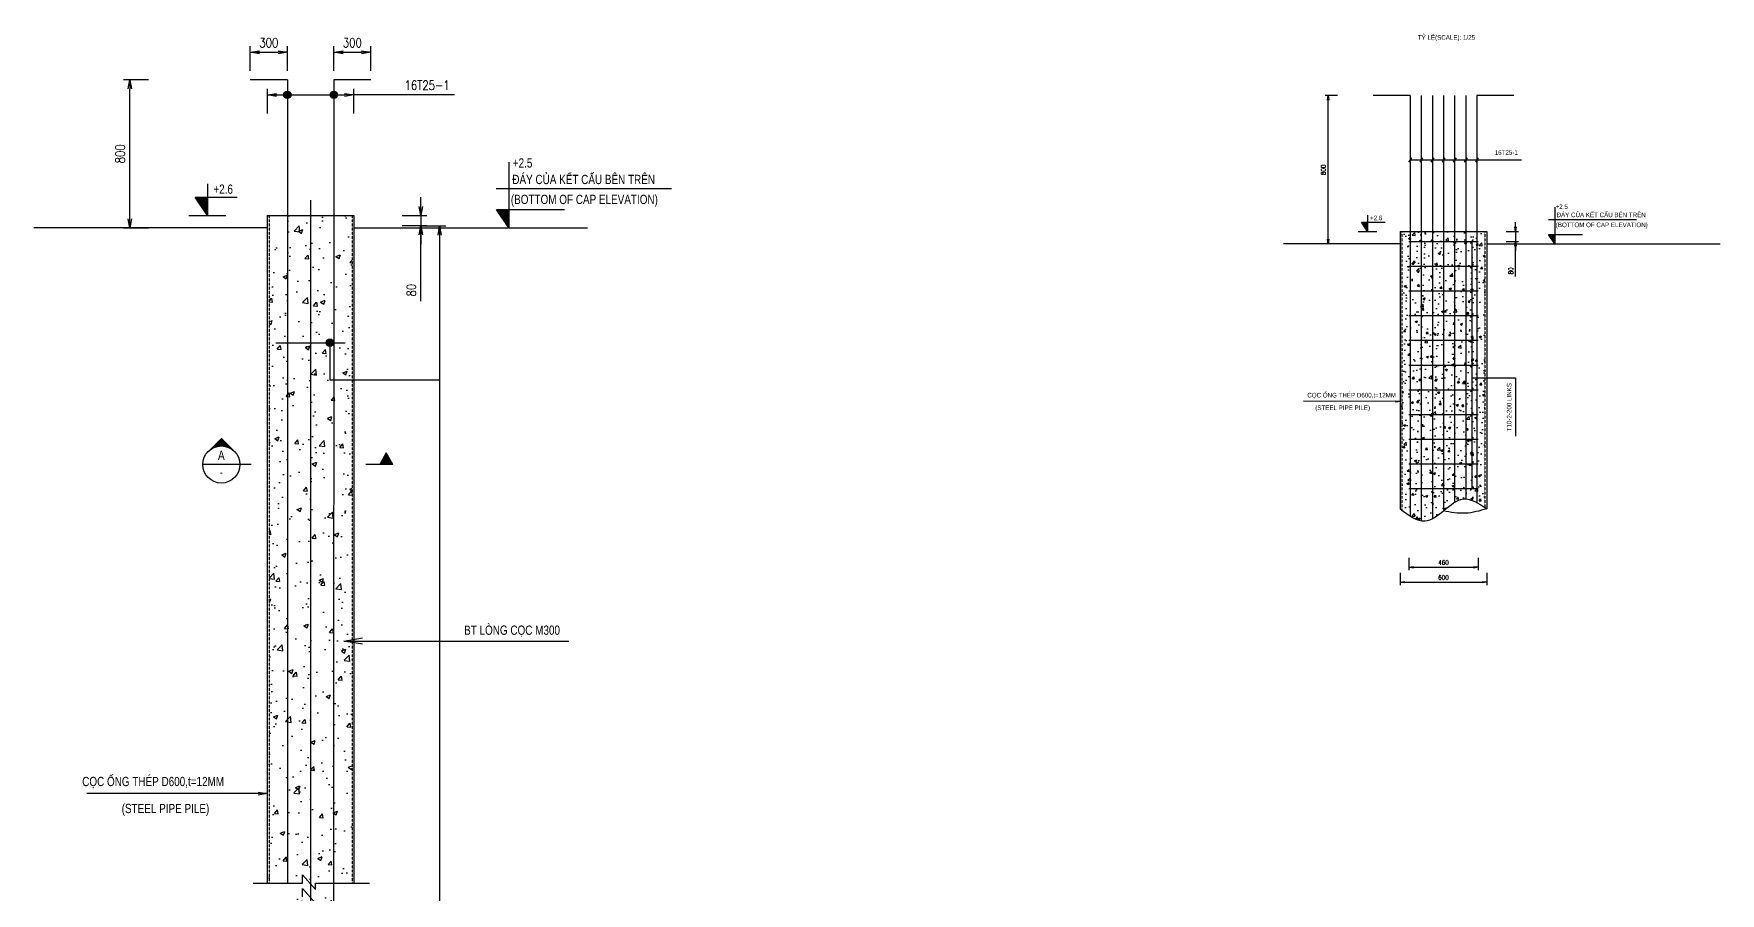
# Model space of a CAD drawing. Header units: millimetres. Extents: x -73021 to 3450336, y 75330 to 1037285.
# Drawn here: x -8318 to 5331, y 121343 to 128298 of the extents above; entities that cross this region are included whole.
import ezdxf
from ezdxf.enums import TextEntityAlignment as Align

# ---------------------------------------------------------------- set-up
doc = ezdxf.new("R2010")
doc.units = ezdxf.units.MM
doc.linetypes.add('CENTER', pattern=[50.8, 31.75, -6.35, 6.35, -6.35])
doc.linetypes.add('HIDDEN', pattern=[0.5, 0.3, -0.2])
for name, color, linetype in [('03_Dimension line', 4, 'Continuous'), ('BAO', 7, 'Continuous'), ('Big_Text_Note', 3, 'Continuous'), ('DIM', 4, 'Continuous'), ('HATCH', 8, 'Continuous'), ('KHUAT', 8, 'HIDDEN'), ('MANH', 4, 'Continuous'), ('s-note', 2, 'Continuous'), ('THEPCHU', 6, 'Continuous'), ('THEPDAI', 2, 'Continuous'), ('Truc', 1, 'CENTER')]:
    doc.layers.add(name, color=color, linetype=linetype)
doc.styles.add('dim', font='romans.shx', dxfattribs={"width": 0.8})
doc.styles.add('Ghi chu', font='vn_vni.shx', dxfattribs={"width": 0.8})
doc.styles.add('Romans', font='vn_vni.shx', dxfattribs={"width": 0.8})
doc.styles.get("Standard").update_dxf_attribs({"font": 'vn_vni.shx'})
doc.styles.add('TXT5', font='vn_vni.shx', dxfattribs={"width": 0.8})
doc.styles.add('VN_VNI', font='vn_vni.shx', dxfattribs={"width": 0.8})
doc.dimstyles.new('100', dxfattribs={"dimscale": 100, "dimtxt": 1.5, "dimasz": 1.5, "dimexe": 1, "dimexo": 1, "dimgap": 0.8, "dimtad": 1, "dimdec": 0, "dimzin": 0, "dimdsep": 46, "dimtxsty": 'dim', "dimblk": 'OPEN', "dimcen": 0.09, "dimdle": 0.15, "dimclrd": 256, "dimclre": 256, "dimclrt": 4, "dimadec": 0, "dimazin": 0, "dimtfac": 1, "dimtdec": 0, "dimtix": 1, "dimtmove": 1, "dimatfit": 3, "dimldrblk": 'OPEN', "dimfxl": 3, "dimfxlon": 1, "dimtolj": 1, "dimtzin": 0, "dimarcsym": 0})
doc.dimstyles.new('25', dxfattribs={"dimscale": 25, "dimtxt": 1.5, "dimasz": 1.5, "dimexe": 1, "dimexo": 1, "dimgap": 0.8, "dimtad": 1, "dimdec": 0, "dimzin": 0, "dimdsep": 46, "dimtxsty": 'dim', "dimblk": 'OPEN', "dimcen": 0.09, "dimdle": 0.15, "dimclrt": 4, "dimadec": 0, "dimazin": 0, "dimtfac": 1, "dimtdec": 0, "dimtix": 1, "dimtmove": 1, "dimatfit": 3, "dimldrblk": 'OPEN', "dimfxl": 3, "dimfxlon": 1, "dimtolj": 1, "dimtzin": 0, "dimarcsym": 0})
doc.dimstyles.new('50', dxfattribs={"dimscale": 50, "dimtxt": 1.5, "dimasz": 1.5, "dimexe": 1, "dimexo": 1, "dimgap": 0.8, "dimtad": 1, "dimdec": 0, "dimzin": 0, "dimdsep": 46, "dimtxsty": 'dim', "dimblk": 'OPEN', "dimcen": 0.09, "dimdle": 0.15, "dimclrd": 256, "dimclre": 256, "dimclrt": 4, "dimadec": 0, "dimazin": 0, "dimtfac": 1, "dimtdec": 0, "dimtix": 1, "dimtmove": 1, "dimatfit": 3, "dimldrblk": 'OPEN', "dimfxl": 3, "dimfxlon": 1, "dimtolj": 1, "dimtzin": 0, "dimarcsym": 0})

# ---------------------------------------------------------------- blocks, each defined once
blk = doc.blocks.new('_OPEN')
at = {"color": 0, "linetype": 'ByBlock'}
for p, q in [((-1, 0.167), (0, 0)), ((0, 0), (-1, -0.167)), ((0, 0), (-1, 0))]:
    blk.add_line(p, q, dxfattribs=at)
blk = doc.blocks.new('*D51')
at = {"layer": '03_Dimension line', "color": 0, "lineweight": -2, "ltscale": 5}
for p, q in [((2233, 127797), (2133, 127797)), ((2158, 126635), (2158, 127760)), ((2233, 126597), (2133, 126597))]:
    blk.add_line(p, q, dxfattribs=at)
at = {"layer": 'Defpoints', "color": 0, "ltscale": 5}
for p in [(2158, 127797), (2903, 127797), (2903, 126597)]:
    blk.add_point(p, dxfattribs=at)
at = {"layer": '03_Dimension line', "color": 0, "lineweight": -2, "ltscale": 5, "xscale": 37.5, "yscale": 37.5, "zscale": 37.5}
for p, rotation in [((2158, 127797), 90), ((2158, 126597), 270)]:
    blk.add_blockref('_OPEN', p, dxfattribs=dict(at, rotation=rotation))
at = {"layer": '03_Dimension line', "color": 4, "ltscale": 5, "insert": (2119, 127197), "char_height": 37.5, "attachment_point": 5, "rotation": 90, "style": 'dim'}
blk.add_mtext('\\A1;800', dxfattribs=at)
blk = doc.blocks.new('*D52')
at = {"layer": '03_Dimension line', "color": 0, "lineweight": -2, "ltscale": 5}
for p, q in [((2741, 123935), (2741, 123835)), ((3441, 123935), (3441, 123835)), ((2779, 123860), (3404, 123860))]:
    blk.add_line(p, q, dxfattribs=at)
at = {"layer": 'Defpoints', "color": 0, "ltscale": 5}
for p in [(2741, 124788), (3441, 124788), (3441, 123860)]:
    blk.add_point(p, dxfattribs=at)
at = {"layer": '03_Dimension line', "color": 0, "lineweight": -2, "ltscale": 5, "xscale": 37.5, "yscale": 37.5, "zscale": 37.5, "rotation": 180}
blk.add_blockref('_OPEN', (2741, 123860), dxfattribs=at)
at = {"layer": '03_Dimension line', "color": 0, "lineweight": -2, "ltscale": 5, "xscale": 37.5, "yscale": 37.5, "zscale": 37.5}
blk.add_blockref('_OPEN', (3441, 123860), dxfattribs=at)
at = {"layer": '03_Dimension line', "color": 4, "ltscale": 5, "insert": (3091, 123898), "char_height": 37.5, "attachment_point": 5, "style": 'dim'}
blk.add_mtext('\\A1;600', dxfattribs=at)
blk = doc.blocks.new('*D54')
at = {"layer": '03_Dimension line', "color": 0, "lineweight": -2, "ltscale": 5}
for p, q in [((3599, 126697), (3699, 126697)), ((3674, 126735), (3674, 126772)), ((3674, 126697), (3674, 126617)), ((3674, 126697), (3674, 126617)), ((3599, 126617), (3699, 126617)), ((3674, 126335), (3674, 126617)), ((3674, 126580), (3674, 126542))]:
    blk.add_line(p, q, dxfattribs=at)
at = {"layer": 'Defpoints', "color": 0, "ltscale": 5}
for p in [(2831, 126697), (2831, 126617), (3674, 126617)]:
    blk.add_point(p, dxfattribs=at)
at = {"layer": '03_Dimension line', "color": 0, "lineweight": -2, "ltscale": 5, "xscale": 37.5, "yscale": 37.5, "zscale": 37.5}
for p, rotation in [((3674, 126697), 270), ((3674, 126617), 90)]:
    blk.add_blockref('_OPEN', p, dxfattribs=dict(at, rotation=rotation))
at = {"layer": '03_Dimension line', "color": 4, "ltscale": 5, "insert": (3636, 126379), "char_height": 37.5, "attachment_point": 5, "rotation": 90, "style": 'dim'}
blk.add_mtext('\\A1;80', dxfattribs=at)
blk = doc.blocks.new('*D55')
at = {"layer": '03_Dimension line', "color": 0, "lineweight": -2, "ltscale": 5}
for p, q in [((2811, 124056), (2811, 123956)), ((2849, 123981), (3334, 123981)), ((3371, 124056), (3371, 123956))]:
    blk.add_line(p, q, dxfattribs=at)
at = {"layer": 'Defpoints', "color": 0, "ltscale": 5}
for p in [(2811, 124853), (3371, 124853), (3371, 123981)]:
    blk.add_point(p, dxfattribs=at)
at = {"layer": '03_Dimension line', "color": 0, "lineweight": -2, "ltscale": 5, "xscale": 37.5, "yscale": 37.5, "zscale": 37.5, "rotation": 180}
blk.add_blockref('_OPEN', (2811, 123981), dxfattribs=at)
at = {"layer": '03_Dimension line', "color": 0, "lineweight": -2, "ltscale": 5, "xscale": 37.5, "yscale": 37.5, "zscale": 37.5}
blk.add_blockref('_OPEN', (3371, 123981), dxfattribs=at)
at = {"layer": '03_Dimension line', "color": 4, "ltscale": 5, "insert": (3091, 124019), "char_height": 37.5, "attachment_point": 5, "style": 'dim'}
blk.add_mtext('\\A1;460', dxfattribs=at)
blk = doc.blocks.new('*D99')
at = {"layer": '03_Dimension line', "lineweight": -2, "ltscale": 5}
for p, q in [((-7390, 127926), (-7590, 127926)), ((-7540, 126801), (-7540, 127851)), ((-7390, 126726), (-7590, 126726))]:
    blk.add_line(p, q, dxfattribs=at)
at = {"layer": 'Defpoints', "color": 0, "ltscale": 5}
for p in [(-7540, 127926), (-6265, 127926), (-6265, 126726)]:
    blk.add_point(p, dxfattribs=at)
at = {"layer": '03_Dimension line', "lineweight": -2, "ltscale": 5, "xscale": 75, "yscale": 75, "zscale": 75}
for p, rotation in [((-7540, 127926), 90), ((-7540, 126726), 270)]:
    blk.add_blockref('_OPEN', p, dxfattribs=dict(at, rotation=rotation))
at = {"layer": '03_Dimension line', "color": 4, "ltscale": 5, "insert": (-7618, 127326), "char_height": 75, "attachment_point": 5, "rotation": 90, "style": 'dim'}
blk.add_mtext('\\A1;800', dxfattribs=at)
blk = doc.blocks.new('*D100')
at = {"layer": '03_Dimension line', "lineweight": -2, "ltscale": 5}
for p, q in [((-6427, 127653), (-6427, 127853)), ((-6352, 127803), (-5802, 127803)), ((-5727, 127653), (-5727, 127853)), ((-4913, 127803), (-5727, 127803))]:
    blk.add_line(p, q, dxfattribs=at)
at = {"layer": 'Defpoints', "color": 0, "ltscale": 5}
for p in [(-5727, 127803), (-6427, 126794), (-5727, 126794)]:
    blk.add_point(p, dxfattribs=at)
at = {"layer": '03_Dimension line', "lineweight": -2, "ltscale": 5, "xscale": 75, "yscale": 75, "zscale": 75, "rotation": 180}
blk.add_blockref('_OPEN', (-6427, 127803), dxfattribs=at)
at = {"layer": '03_Dimension line', "lineweight": -2, "ltscale": 5, "xscale": 75, "yscale": 75, "zscale": 75}
blk.add_blockref('_OPEN', (-5727, 127803), dxfattribs=at)
at = {"layer": '03_Dimension line', "color": 4, "ltscale": 5, "insert": (-5134, 127881), "char_height": 75, "attachment_point": 5, "style": 'dim'}
blk.add_mtext('\\A1;16T25-1  ', dxfattribs=at)
blk = doc.blocks.new('*D101')
at = {"layer": '03_Dimension line', "lineweight": -2, "ltscale": 5}
for p, q in [((-5171, 126744), (-4983, 126744)), ((-5033, 126669), (-5033, 119873)), ((-5171, 119798), (-4983, 119798)), ((-5033, 119798), (-5033, 118735))]:
    blk.add_line(p, q, dxfattribs=at)
at = {"layer": 'Defpoints', "color": 0, "ltscale": 5}
for p in [(-5221, 126744), (-5033, 126744), (-5221, 119798)]:
    blk.add_point(p, dxfattribs=at)
at = {"layer": '03_Dimension line', "lineweight": -2, "ltscale": 5, "xscale": 75, "yscale": 75, "zscale": 75}
for p, rotation in [((-5033, 126744), 90), ((-5033, 119798), 270)]:
    blk.add_blockref('_OPEN', p, dxfattribs=dict(at, rotation=rotation))
at = {"layer": '03_Dimension line', "color": 4, "ltscale": 5, "insert": (-5110, 119194), "char_height": 75, "attachment_point": 5, "rotation": 90, "style": 'dim'}
blk.add_mtext('\\A1;T10-2-200 LINKS', dxfattribs=at)
blk = doc.blocks.new('SECTION_02')
for p, q in [((0, 8.44), (-3.77, 4.67)), ((-2.91, 5.52), (-2.34, 5.52)), ((-2.83, 5.61), (-2.13, 5.61)), ((-2.75, 5.69), (-1.9, 5.69)), ((-2.66, 5.77), (-1.63, 5.77)), ((-2.58, 5.86), (-1.3, 5.86)), ((-2.5, 5.94), (-0.84, 5.94)), ((-2.41, 6.02), (2.41, 6.02)), ((-2.33, 6.11), (2.33, 6.11)), ((-2.25, 6.19), (2.25, 6.19)), ((-2.16, 6.27), (2.16, 6.27)), ((-2.08, 6.36), (2.08, 6.36)), ((-2, 6.44), (2, 6.44)), ((-1.91, 6.52), (1.91, 6.52)), ((-1.83, 6.61), (1.83, 6.61)), ((-1.75, 6.69), (1.75, 6.69)), ((-1.66, 6.77), (1.66, 6.77)), ((-1.58, 6.86), (1.58, 6.86)), ((-1.5, 6.94), (1.5, 6.94)), ((-1.41, 7.02), (1.41, 7.02)), ((-1.33, 7.11), (1.33, 7.11)), ((-1.25, 7.19), (1.25, 7.19)), ((-1.16, 7.27), (1.16, 7.27)), ((-1.08, 7.36), (1.08, 7.36)), ((-1, 7.44), (1, 7.44)), ((-0.91, 7.52), (0.91, 7.52)), ((-0.83, 7.61), (0.83, 7.61)), ((-0.75, 7.69), (0.75, 7.69)), ((-0.66, 7.77), (0.66, 7.77)), ((-0.58, 7.86), (0.58, 7.86)), ((-0.5, 7.94), (0.5, 7.94)), ((-0.41, 8.02), (0.41, 8.02)), ((-0.33, 8.11), (0.33, 8.11)), ((-0.25, 8.19), (0.25, 8.19)), ((-0.16, 8.27), (0.16, 8.27)), ((-0.08, 8.36), (0.08, 8.36)), ((0, 8.44), (3.77, 4.67)), ((0.84, 5.94), (2.5, 5.94)), ((1.3, 5.86), (2.58, 5.86)), ((1.63, 5.77), (2.66, 5.77)), ((1.9, 5.69), (2.75, 5.69)), ((2.13, 5.61), (2.83, 5.61)), ((2.34, 5.52), (2.91, 5.52)), ((6, 0), (-6, 0)), ((-3.66, 4.77), (-3.63, 4.77)), ((-3.58, 4.86), (-3.52, 4.86)), ((-3.5, 4.94), (-3.4, 4.94)), ((-3.41, 5.02), (-3.28, 5.02)), ((-3.33, 5.11), (-3.15, 5.11)), ((-3.25, 5.19), (-3.01, 5.19)), ((-3.16, 5.27), (-2.86, 5.27)), ((-3.08, 5.36), (-2.7, 5.36)), ((-3, 5.44), (-2.53, 5.44)), ((2.53, 5.44), (3, 5.44)), ((2.7, 5.36), (3.08, 5.36)), ((2.86, 5.27), (3.16, 5.27)), ((3.01, 5.19), (3.25, 5.19)), ((3.15, 5.11), (3.33, 5.11)), ((3.28, 5.02), (3.41, 5.02)), ((3.4, 4.94), (3.5, 4.94)), ((3.52, 4.86), (3.58, 4.86)), ((3.63, 4.77), (3.66, 4.77)), ((-3.74, -4.69), (-3.75, -4.69)), ((3.75, -4.69), (3.74, -4.69))]:
    blk.add_line(p, q)
blk.add_circle((0, 0), 6)
at = {"layer": 'Big_Text_Note', "color": 6, "style": 'TXT5', "width": 0.8}
blk.add_attdef('A', text='', height=4, dxfattribs=at).set_placement((0, 3), align=Align.MIDDLE_CENTER)
at = {"layer": 'Big_Text_Note', "color": 3, "style": 'Romans', "width": 0.8}
blk.add_attdef('-', text='', height=2.08, dxfattribs=at).set_placement((0, -2.5), align=Align.MIDDLE_CENTER)
blk = doc.blocks.new('*D97')
at = {"layer": '03_Dimension line', "lineweight": -2, "ltscale": 5}
for p, q in [((-5185, 126901), (-5185, 126976)), ((-5335, 126826), (-5135, 126826)), ((-5185, 126826), (-5185, 126746)), ((-5185, 126826), (-5185, 126746)), ((-5335, 126746), (-5135, 126746)), ((-5185, 126135), (-5185, 126746)), ((-5185, 126671), (-5185, 126596))]:
    blk.add_line(p, q, dxfattribs=at)
at = {"layer": 'Defpoints', "color": 0, "ltscale": 5}
for p in [(-5727, 126826), (-5727, 126746), (-5185, 126746)]:
    blk.add_point(p, dxfattribs=at)
at = {"layer": '03_Dimension line', "lineweight": -2, "ltscale": 5, "xscale": 75, "yscale": 75, "zscale": 75}
for p, rotation in [((-5185, 126826), 270), ((-5185, 126746), 90)]:
    blk.add_blockref('_OPEN', p, dxfattribs=dict(at, rotation=rotation))
at = {"layer": '03_Dimension line', "color": 4, "ltscale": 5, "insert": (-5262, 126223), "char_height": 75, "attachment_point": 5, "rotation": 90, "style": 'dim'}
blk.add_mtext('\\A1;80', dxfattribs=at)
blk = doc.blocks.new('*D102')
at = {"layer": '03_Dimension line', "linetype": 'ByBlock', "lineweight": -2, "ltscale": 5}
for p, q in [((-6565, 127998), (-6565, 128198)), ((-6265, 127998), (-6265, 128198)), ((-6490, 128148), (-6340, 128148))]:
    blk.add_line(p, q, dxfattribs=at)
at = {"layer": 'Defpoints', "color": 0, "linetype": 'ByBlock', "ltscale": 5}
for p in [(-6265, 128148), (-6565, 127926), (-6265, 127926)]:
    blk.add_point(p, dxfattribs=at)
at = {"layer": '03_Dimension line', "linetype": 'ByBlock', "lineweight": -2, "ltscale": 5, "xscale": 75, "yscale": 75, "zscale": 75, "rotation": 180}
blk.add_blockref('_OPEN', (-6565, 128148), dxfattribs=at)
at = {"layer": '03_Dimension line', "linetype": 'ByBlock', "lineweight": -2, "ltscale": 5, "xscale": 75, "yscale": 75, "zscale": 75}
blk.add_blockref('_OPEN', (-6265, 128148), dxfattribs=at)
at = {"layer": '03_Dimension line', "color": 4, "linetype": 'ByBlock', "ltscale": 5, "insert": (-6415, 128225), "char_height": 75, "attachment_point": 5, "style": 'dim'}
blk.add_mtext('\\A1;300', dxfattribs=at)
blk = doc.blocks.new('*D103')
at = {"layer": '03_Dimension line', "linetype": 'ByBlock', "lineweight": -2, "ltscale": 5}
for p, q in [((-5889, 127998), (-5889, 128198)), ((-5589, 127998), (-5589, 128198)), ((-5814, 128148), (-5664, 128148))]:
    blk.add_line(p, q, dxfattribs=at)
at = {"layer": 'Defpoints', "color": 0, "linetype": 'ByBlock', "ltscale": 5}
for p in [(-5589, 128148), (-5889, 127926), (-5589, 127926)]:
    blk.add_point(p, dxfattribs=at)
at = {"layer": '03_Dimension line', "linetype": 'ByBlock', "lineweight": -2, "ltscale": 5, "xscale": 75, "yscale": 75, "zscale": 75, "rotation": 180}
blk.add_blockref('_OPEN', (-5889, 128148), dxfattribs=at)
at = {"layer": '03_Dimension line', "linetype": 'ByBlock', "lineweight": -2, "ltscale": 5, "xscale": 75, "yscale": 75, "zscale": 75}
blk.add_blockref('_OPEN', (-5589, 128148), dxfattribs=at)
at = {"layer": '03_Dimension line', "color": 4, "linetype": 'ByBlock', "ltscale": 5, "insert": (-5739, 128225), "char_height": 75, "attachment_point": 5, "style": 'dim'}
blk.add_mtext('\\A1;300', dxfattribs=at)

msp = doc.modelspace()

# ---------------------------------------------------------------- hatches: boundary and pattern name
for points in [[(-6911.91, 126976.22), (-7011.91, 126976.22), (-6911.91, 126826.22)], [(-4472.34, 126876.22), (-4572.34, 126876.22), (-4472.34, 126726.22)], [(2477.11, 126772.41), (2427.11, 126772.41), (2477.11, 126697.41)], [(3992.52, 126672.41), (3942.52, 126672.41), (3992.52, 126597.41)]]:
    msp.add_hatch(color=256).paths.add_polyline_path(points)
at = {"layer": 'HATCH', "ltscale": 5}
h = msp.add_hatch(dxfattribs=at)
h.set_pattern_fill('AR-CONC', color=256, scale=2, style=0)
h.set_pattern_definition([(50, (0, 0), (364.36934, -31.8782), [38.1, -419.1]), (355, (0, 0), (-70.4857, 382.1133), [30.48, -335.28]), (100.451, (30.36, -2.66), (293.885, 350.2334), [32.38, -356.18]), (46.1842, (0, 101.6), (542.1581, -84.0847), [57.15, -628.65]), (96.6356, (45.2, 94.6), (474.8085, 494.8511), [48.57, -534.27]), (351.184, (0, 101.6), (474.8092, 494.8502), [45.72, -502.92]), (21, (50.8, 76.2), (303.22976, -204.53104), [38.1, -419.1]), (326, (50.8, 76.2), (123.6041, 368.3759), [30.48, -335.28]), (71.4514, (76.07, 59.16), (426.833, 163.8457), [32.38, -356.18]), (37.5, (0, 0), (6.1772, 169.11008), [0, -331.216, 0, -340.36, 0, -336.55]), (7.5, (0, 0), (133.63933, 200.36115), [0, -194.056, 0, -323.596, 0, -128.27]), (327.5, (-113.28, 0), (271.18119, -11.45749), [0, -127, 0, -396.24, 0, -525.78]), (317.5, (-164.08, 0), (296.25836, 50.853), [0, -165.1, 0, -263.144, 0, -373.38])])
h.paths.add_polyline_path([(-5741.41, 126826.22), (-6265.19, 126826.22), (-6265.19, 125797.62), (-5950.8, 125797.62, -1), (-5890.8, 125797.62, -0.41421356), (-5920.8, 125767.62), (-5920.8, 125496.89), (-5741.41, 125496.89)])
h.paths.add_polyline_path([(-6265.19, 126826.22), (-6413.41, 126826.22), (-6413.41, 121423.79), (-6265.19, 121423.79)])
h.paths.add_polyline_path([(-5741.41, 125496.89), (-5920.8, 125496.89), (-5920.8, 125767.62, -0.41421356), (-5950.8, 125797.62), (-6265.19, 125797.62), (-6265.19, 121423.79), (-6142.39, 121423.79), (-6142.39, 121492.91), (-6036.78, 121372.37), (-6036.78, 121423.79), (-5741.41, 121423.79)])
h.paths.add_polyline_path([(-5741.41, 121313.24), (-6036.78, 121313.24), (-6036.78, 121261.83), (-6142.39, 121382.37), (-6142.39, 121313.24), (-6413.41, 121313.24), (-6413.41, 119719.93), (-5741.41, 119719.93)])
h = msp.add_hatch(dxfattribs=at)
h.set_pattern_fill('AR-CONC', color=256, style=0)
h.set_pattern_definition([(50, (0, 0), (182.18467, -15.93909), [19.05, -209.55]), (355, (0, 0), (-35.24283, 191.05664), [15.24, -167.64]), (100.451, (15.18, -1.33), (146.9425, 175.1167), [16.19, -178.09]), (46.1842, (0, 50.8), (271.07904, -42.04233), [28.575, -314.325]), (96.6356, (22.6, 47.3), (237.40423, 247.42556), [24.285, -267.135]), (351.184, (0, 50.8), (237.4046, 247.4251), [22.86, -251.46]), (21, (25.4, 38.1), (151.61488, -102.26552), [19.05, -209.55]), (326, (25.4, 38.1), (61.80203, 184.18797), [15.24, -167.64]), (71.4514, (38.03, 29.58), (213.4165, 81.92286), [16.19, -178.09]), (37.5, (0, 0), (3.088603, 84.55504), [0, -165.608, 0, -170.18, 0, -168.275]), (7.5, (0, 0), (66.81966, 100.180575), [0, -97.028, 0, -161.798, 0, -64.135]), (327.5, (-56.64, 0), (135.590595, -5.728744), [0, -63.5, 0, -198.12, 0, -262.89]), (317.5, (-82.04, 0), (148.12918, 25.42649), [0, -82.55, 0, -131.572, 0, -186.69])])
edge = h.paths.add_edge_path()
edge.add_line((3427.06, 126697.41), (3091.06, 126697.41))
edge.add_line((3091.06, 126697.41), (3091.06, 124437.4))
edge.add_spline(control_points=[(3091.06, 124437.4), (3092.05, 124438.2), (3146.03, 124482.23), (3251.62, 124574.34), (3368, 124502.58), (3427.06, 124463.24)], knot_values=[394.07872932, 394.07872932, 394.07872932, 394.07872932, 397.52456925, 582.30114189, 771.29525762, 771.29525762, 771.29525762, 771.29525762], degree=3, periodic=0)
edge.add_line((3427.06, 124463.24), (3427.06, 126697.41))
h.paths.add_polyline_path([(3061.06, 126447.45, -0.41421356), (3091.06, 126477.45), (3091.06, 126697.41), (2903.28, 126697.41), (2903.28, 126447.45)])
edge = h.paths.add_edge_path()
edge.add_line((2903.28, 126697.41), (2755.06, 126697.41))
edge.add_line((2755.06, 126697.41), (2755.06, 124443.06))
edge.add_spline(control_points=[(2755.06, 124443.06), (2804.63, 124404.91), (2854.16, 124368.93), (2903.28, 124358.31)], knot_values=[15.52996617, 15.52996617, 15.52996617, 15.52996617, 180.49037854, 180.49037854, 180.49037854, 180.49037854], degree=3, periodic=0)
edge.add_line((2903.28, 124358.31), (2903.28, 126697.41))
edge = h.paths.add_edge_path()
edge.add_spline(control_points=[(2903.28, 124358.31), (2915.88, 124355.58), (2979.33, 124350.24), (3041.93, 124397.37), (3091.06, 124437.4)], knot_values=[180.49037854, 180.49037854, 180.49037854, 180.49037854, 222.81062726, 394.07872932, 394.07872932, 394.07872932, 394.07872932], degree=3, periodic=0)
edge.add_line((3091.06, 124437.4), (3091.06, 126417.45))
edge.add_arc((3091.06, 126447.45), 30, 180, 270, ccw=False)
edge.add_line((3061.06, 126447.45), (2903.28, 126447.45))
edge.add_line((2903.28, 126447.45), (2903.28, 124358.31))
at = {"layer": 'MANH', "ltscale": 5}
h = msp.add_hatch(color=256, dxfattribs=at)
h.paths.add_polyline_path([(-6235.11, 127803.41), (-6295.11, 127803.41, 1)])
h.paths.add_polyline_path([(-6295.11, 127803.41), (-6235.11, 127803.41, 1)])
h = msp.add_hatch(color=256, dxfattribs=at)
h.paths.add_polyline_path([(-5859.45, 127803.34), (-5919.45, 127803.34, 1)])
h.paths.add_polyline_path([(-5919.45, 127803.34), (-5859.45, 127803.34, 1)])
h = msp.add_hatch(color=256, dxfattribs=at)
h.paths.add_polyline_path([(-5950.8, 125797.62, 1), (-5890.8, 125797.62)])
h.paths.add_polyline_path([(-5890.8, 125797.62, 1), (-5950.8, 125797.62)])

# ---------------------------------------------------------------- linework, layer by layer
for p, q in [((-4472.34, 127257.76), (-4472.34, 126726.22)), ((-6911.91, 127084.5), (-6911.91, 126826.22)), ((-7011.91, 126976.22), (-6671.85, 126976.22)), ((-6911.91, 126826.22), (-7011.91, 126976.22)), ((-7061.91, 126826.22), (-6761.91, 126826.22)), ((-4572.34, 126876.22), (-4022.34, 126876.22)), ((-4472.34, 126726.22), (-4572.34, 126876.22)), ((2477.11, 126831.1), (2477.11, 126697.41)), ((3992.52, 126895.73), (3992.52, 126597.41)), ((-4622.34, 126726.22), (-4322.34, 126726.22)), ((2402.11, 126697.41), (2552.11, 126697.41)), ((2427.11, 126772.41), (2618.83, 126772.41)), ((2477.11, 126697.41), (2427.11, 126772.41)), ((3942.52, 126672.41), (4217.52, 126672.41)), ((3992.52, 126597.41), (3942.52, 126672.41)), ((3917.52, 126597.41), (4067.52, 126597.41)), ((-5465.51, 124905.85), (-5517.09, 124812.07)), ((-5412.59, 124812.07), (-5465.51, 124905.85)), ((-6557.04, 124812.07), (-6649.14, 124812.07)), ((-5520.84, 124812.07), (-5629.1, 124812.07)), ((-5412.59, 124812.07), (-5520.84, 124812.07))]:
    msp.add_line(p, q)
msp.add_solid([(-5465.51, 124905.85), (-5412.59, 124812.07), (-5517.09, 124812.07)])
at = {"layer": '03_Dimension line', "color": 4}
for p, q in [((2832.67, 127293.1), (2809.45, 127260.1)), ((2922.67, 127293.1), (2899.45, 127260.1)), ((3012.67, 127293.1), (2989.45, 127260.1)), ((3102.67, 127293.1), (3079.45, 127260.1)), ((3192.67, 127293.1), (3169.45, 127260.1)), ((3282.67, 127293.1), (3259.45, 127260.1)), ((3372.67, 127293.1), (3349.45, 127260.1)), ((3331.46, 126633.91), (3308.23, 126600.91)), ((3331.46, 126433.91), (3308.23, 126400.91)), ((3331.46, 126233.91), (3308.23, 126200.91)), ((3331.46, 126033.91), (3308.23, 126000.91)), ((3331.46, 125833.91), (3308.23, 125800.91)), ((3331.46, 125633.91), (3308.23, 125600.91)), ((3331.46, 125433.91), (3308.23, 125400.91)), ((3331.46, 125233.91), (3308.23, 125200.91)), ((3331.46, 125033.91), (3308.23, 125000.91)), ((3331.46, 124833.91), (3308.23, 124800.91)), ((3331.46, 124633.91), (3308.23, 124600.91))]:
    msp.add_line(p, q, dxfattribs=at)
at = {"layer": '03_Dimension line', "ltscale": 5}
for p, q in [((3319.85, 126617.41), (3319.85, 124617.41)), ((-5920.8, 125797.62), (-5920.8, 125496.89)), ((-5920.8, 125496.89), (-5032.85, 125496.89)), ((3319.85, 125514.87), (3673.87, 125514.87)), ((-6142.39, 121423.79), (-6142.39, 121492.91)), ((-6142.39, 121492.91), (-6036.78, 121372.37)), ((-6541.47, 121423.79), (-6142.39, 121423.79)), ((-6142.39, 121313.24), (-6142.39, 121382.37)), ((-6142.39, 121382.37), (-6036.78, 121261.83)), ((-6036.78, 121423.79), (-5599.78, 121423.79)), ((-6036.78, 121372.37), (-6036.78, 121423.79))]:
    msp.add_line(p, q, dxfattribs=at)
for centre in [(-6265.11, 127803.41), (-5889.45, 127803.34), (-5920.8, 125797.62)]:
    msp.add_circle(centre, 30, dxfattribs=at)
at = {"layer": 'BAO', "ltscale": 5}
for p, q in [((-6427.41, 126826.22), (-6427.41, 121423.79)), ((-6427.41, 126826.22), (-5727.41, 126826.22)), ((-5727.41, 126826.22), (-5727.41, 121423.79)), ((-6427.41, 126726.22), (-8317.63, 126726.22)), ((-5727.41, 126726.22), (-3837.19, 126726.22)), ((2741.06, 126697.41), (2741.06, 124453.88)), ((2741.06, 126697.41), (3441.06, 126697.41)), ((3441.06, 126697.41), (3441.06, 124453.88)), ((2741.06, 126597.41), (1795.95, 126597.41)), ((3441.06, 126597.41), (5331.28, 126597.41))]:
    msp.add_line(p, q, dxfattribs=at)
at = {"layer": 'DIM', "linetype": 'Continuous'}
for p, q in [((-4574.26, 127045), (-3157.42, 127045)), ((3941.56, 126795.4), (4652.26, 126795.4))]:
    msp.add_line(p, q, dxfattribs=at)
at = {"layer": 'KHUAT', "ltscale": 5}
for p, q in [((-6413.41, 126826.22), (-6413.41, 121423.79)), ((-5741.41, 126826.22), (-5741.41, 121423.79)), ((2755.06, 126697.41), (2755.06, 124443.06)), ((3427.06, 126697.41), (3427.06, 124463.24))]:
    msp.add_line(p, q, dxfattribs=at)
at = {"layer": 'MANH', "ltscale": 5}
for p, q in [((2821.06, 127276.6), (3723.46, 127276.6)), ((3673.87, 125514.87), (3673.87, 125042.52)), ((-6427.41, 122149.79), (-7888.42, 122149.59))]:
    msp.add_line(p, q, dxfattribs=at)
at = {"layer": 'MANH', "color": 4, "ltscale": 5}
for points, knots in [([(2741.06, 124453.88), (2808.02, 124402.06), (2927.47, 124309.62), (3098.08, 124440.41), (3255.8, 124577.98), (3377.31, 124496.58), (3441.06, 124453.88)], [0, 0, 0, 0, 222.81062726, 397.52456925, 582.30114189, 786.22453164, 786.22453164, 786.22453164, 786.22453164]), ([(3441.06, 124453.88), (3383.91, 124437.43), (3268.36, 124404.18), (3150.03, 124425.79), (3090.23, 124436.72)], [0, 0, 0, 0, 175.84342228, 355.52368569, 355.52368569, 355.52368569, 355.52368569])]:
    msp.add_open_spline(points, degree=3, knots=knots, dxfattribs=at)
at = {"layer": 'THEPCHU', "ltscale": 5}
for p, q in [((-6265.19, 127926.22), (-6565.19, 127926.22)), ((-6265.19, 127926.22), (-6265.19, 121423.79)), ((-5889.43, 127926.18), (-5890.74, 119719.93)), ((-5589.43, 127926.18), (-5889.43, 127926.18)), ((2821.06, 127797.41), (2521.06, 127797.41)), ((2821.06, 127797.41), (2821.06, 124395.54)), ((2911.06, 127797.41), (2911.06, 124356.84)), ((3001.06, 127797.41), (3001.06, 124374.3)), ((3091.06, 127797.41), (3091.06, 124437.4)), ((3091.06, 127797.41), (3091.06, 124437.4)), ((3181.06, 127797.41), (3181.06, 124505.99)), ((3271.06, 127797.41), (3271.06, 124533.83)), ((3361.06, 127797.41), (3361.06, 124504.06)), ((3661.06, 127797.41), (3361.06, 127797.41))]:
    msp.add_line(p, q, dxfattribs=at)
at = {"layer": 'THEPDAI', "ltscale": 5}
for p, q in [((2811.06, 126617.41), (3371.06, 126617.41)), ((2811.06, 126417.41), (3371.06, 126417.41)), ((2811.06, 126217.41), (3371.06, 126217.41)), ((2811.06, 126017.41), (3371.06, 126017.41)), ((-6358.01, 125797.62), (-5796.8, 125797.62)), ((2811.06, 125817.41), (3371.06, 125817.41)), ((2811.06, 125617.41), (3371.06, 125617.41)), ((2811.06, 125417.41), (3371.06, 125417.41)), ((2811.06, 125217.41), (3371.06, 125217.41)), ((2811.06, 125017.41), (3371.06, 125017.41)), ((2811.06, 124817.41), (3371.06, 124817.41)), ((2811.06, 124817.41), (3371.06, 124817.41)), ((2811.06, 124617.41), (3371.06, 124617.41))]:
    msp.add_line(p, q, dxfattribs=at)
at = {"layer": 'Truc', "linetype": 'CENTER', "ltscale": 0.1}
msp.add_line((-6077.41, 126950.62), (-6078.37, 117258.43), dxfattribs=at)

# ---------------------------------------------------------------- block references
ref = msp.add_blockref('SECTION_02', (-6799.14, 124812.07), dxfattribs=dict(xscale=25, yscale=25, zscale=25))
ref.add_attrib('A', 'A', dxfattribs={"layer": 'Big_Text_Note', "color": 6, "height": 75, "style": 'TXT5', "width": 0.8}).set_placement((-6799.15, 124887.08), align=Align.MIDDLE_CENTER)
ref.add_attrib('-', '-', dxfattribs={"layer": 'Big_Text_Note', "color": 3, "height": 62.5, "style": 'Romans', "width": 0.8}).set_placement((-6799.15, 124749.57), align=Align.MIDDLE_CENTER)

# ---------------------------------------------------------------- texts
at = {"layer": '03_Dimension line', "color": 4, "style": 'Ghi chu', "width": 0.8}
for s, height, p in [('16T25-1', 37.5, (3506.22, 127318.07)), ('COÏC OÁNG THEÙP D600,t=12MM', 37.5, (1989.31, 125354.67)), ('(STEEL PIPE PILE)', 37.5, (2053.94, 125252.81)), ('BT LOØNG COÏC M300', 75, (-4834.52, 123434.4)), ('COÏC OÁNG THEÙP D600,t=12MM', 75, (-7925.34, 122209.77)), ('(STEEL PIPE PILE)', 75, (-7605.84, 121991.4))]:
    msp.add_text(s, height=height, dxfattribs=at).set_placement(p)
for s, p in [('ÑAÙY CUÛA KEÁT CAÁU BEÂN TREÂN ', (-4444.38, 127156.43)), ('(BOTTOM OF CAP ELEVATION)', (-4456.55, 126995))]:
    msp.add_text(s, height=75, dxfattribs=at).set_placement(p, align=Align.TOP_LEFT)
at = {"layer": '03_Dimension line', "width": 0.8}
for s, p in [('ÑAÙY CUÛA KEÁT CAÁU BEÂN TREÂN ', (4006.49, 126851.12)), ('(BOTTOM OF CAP ELEVATION)', (4000.41, 126770.4))]:
    msp.add_text(s, height=37.5, dxfattribs=at).set_placement(p, align=Align.TOP_LEFT)
at = {"layer": '03_Dimension line', "color": 4, "style": 'Ghi chu', "width": 0.8}
msp.add_text('T10-2-200 LINKS', height=37.5, rotation=90, dxfattribs=at).set_placement((3641.53, 125080.87))
for tag, height, p in [('+2.5', 75, (-4361.32, 127252.55)), ('+2.6', 75, (-6784.65, 127040.48)), ('+2.6', 37.5, (2546.78, 126807.5))]:
    msp.add_attdef(tag, text='-', height=height, dxfattribs=at).set_placement(p, align=Align.MIDDLE_CENTER)
at = {"layer": '03_Dimension line', "width": 0.8}
msp.add_attdef('+2.5', text='-', height=37.5, dxfattribs=at).set_placement((4048.03, 126899.17), align=Align.MIDDLE_CENTER)
at = {"layer": 's-note', "color": 2, "linetype": 'Continuous', "lineweight": 13, "style": 'VN_VNI', "width": 0.8}
msp.add_text('TYÛ LEÄ(SCALE): 1/25', height=37.5, dxfattribs=at).set_placement((3115.37, 128268.05), align=Align.MIDDLE)

# ---------------------------------------------------------------- dimensions: what is measured, and where the dimension line sits
at = {"layer": '03_Dimension line', "linetype": 'ByBlock', "ltscale": 5}
for base, p1, p2, picture, middle in [((-6265.19, 128147.91), (-6565.19, 127926.22), (-6265.19, 127926.22), '*D102', (-6415.19, 128225.41)), ((-5589.43, 128147.91), (-5889.43, 127926.18), (-5589.43, 127926.18), '*D103', (-5739.43, 128225.41))]:
    dim = msp.add_linear_dim(base=base, p1=p1, p2=p2, dimstyle='50', dxfattribs=at)
    dim.commit()
    dim.dimension.update_dxf_attribs({"geometry": picture, "text_midpoint": middle})
at = {"layer": '03_Dimension line', "ltscale": 5}
for base, p1, p2, dimstyle, picture, middle in [((-7540.06, 127926.22), (-6265.19, 126726.22), (-6265.19, 127926.22), '50', '*D99', (-7617.56, 127326.22)), ((2157.5, 127797.41), (2903.28, 126597.41), (2903.28, 127797.41), '25', '*D51', (2118.75, 127197.41))]:
    dim = msp.add_linear_dim(base=base, p1=p1, p2=p2, angle=90, text='800', dimstyle=dimstyle, dxfattribs=at)
    dim.commit()
    dim.dimension.update_dxf_attribs({"geometry": picture, "text_midpoint": middle})
dim = msp.add_linear_dim(base=(-5727.34, 127803.34), p1=(-6427.34, 126793.7), p2=(-5727.34, 126793.7), text='16T25-1  ', dimstyle='50', dxfattribs=at)
dim.commit()
dim.dimension.update_dxf_attribs({"geometry": '*D100', "text_midpoint": (-5134.48, 127803.34), "dimtype": 160})
for base, p1, p2, dimstyle, picture, middle in [((-5184.89, 126746.22), (-5727.41, 126826.22), (-5727.41, 126746.22), '50', '*D97', (-5184.89, 126223.36)), ((3674.3, 126617.41), (2830.6, 126697.41), (2830.6, 126617.41), '25', '*D54', (3674.3, 126378.84))]:
    dim = msp.add_linear_dim(base=base, p1=p1, p2=p2, angle=90, dimstyle=dimstyle, dxfattribs=at)
    dim.commit()
    dim.dimension.update_dxf_attribs({"geometry": picture, "text_midpoint": middle, "dimtype": 160})
dim = msp.add_linear_dim(base=(-5032.85, 126744.02), p1=(-5221.41, 119797.73), p2=(-5221.41, 126744.02), angle=90, text='T10-2-200 LINKS', dimstyle='50', override={"dimtmove": 0}, dxfattribs=at)
dim.commit()
dim.dimension.update_dxf_attribs({"geometry": '*D101', "text_midpoint": (-5032.85, 119193.86), "dimtype": 160})
dim = msp.add_linear_dim(base=(3441.06, 123859.72), p1=(2741.06, 124787.71), p2=(3441.06, 124787.71), text='600', dimstyle='25', dxfattribs=at)
dim.commit()
dim.dimension.update_dxf_attribs({"geometry": '*D52', "text_midpoint": (3091.06, 123898.47)})
dim = msp.add_aligned_dim(p1=(2811.06, 124853.23), p2=(3371.06, 124853.23), distance=-872.51, text='460', dimstyle='25', dxfattribs=at)
dim.commit()
dim.dimension.update_dxf_attribs({"geometry": '*D55', "text_midpoint": (3091.06, 124019.47)})

# ---------------------------------------------------------------- leaders
at = {"layer": '03_Dimension line', "linetype": 'ByBlock', "ltscale": 5}
msp.add_leader([(2741.06, 125321.77), (1958.92, 125325.92)], dimstyle='25', dxfattribs=at)
for points, dimstyle in [([(-5807.34, 123383.63), (-3986.32, 123383.63)], '100'), ([(-6427.41, 122149.37), (-7888.42, 122149.59)], '50')]:
    msp.add_leader(points, dimstyle=dimstyle, override={"dimgap": 0.8, "dimtad": 0}, dxfattribs=at)

doc.saveas('drawing.dxf')
